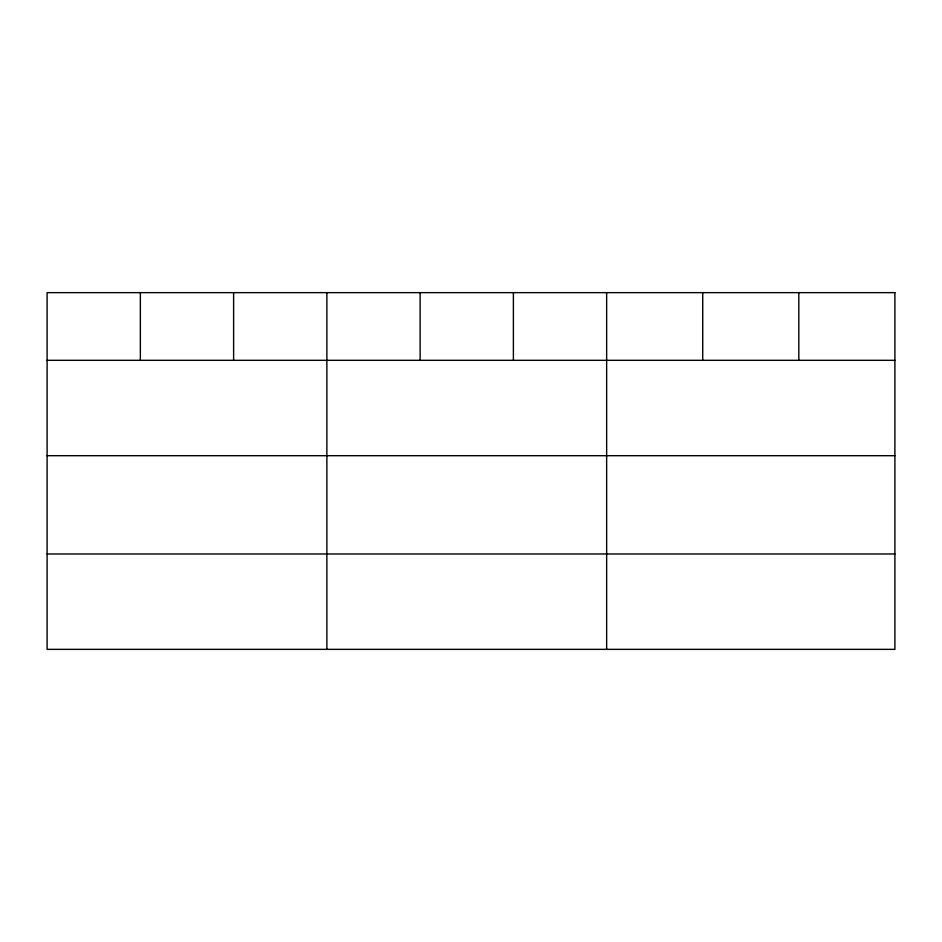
<?xml version="1.0" encoding="UTF-8"?>
<svg xmlns="http://www.w3.org/2000/svg" width="942" height="942" viewBox="0 0 942 942"><rect width="100%" height="100%" fill="white"/><g stroke="black" fill="none" stroke-linecap="round" stroke-linejoin="round"><path stroke-width="1.41" d="M47.1 360.315L894.9 360.315M47.1 455.692L894.9 455.692M47.1 553.978L894.9 553.978M798.816 292.644L798.816 360.315M702.732 292.644L702.732 360.315M606.648 292.644L606.648 649.356M513.39 292.644L513.39 360.315M420.132 292.644L420.132 360.315M326.874 292.644L326.874 649.356M233.616 292.644L233.616 360.315M140.358 292.644L140.358 360.315M894.9 292.644L47.1 292.644L47.1 649.356L894.9 649.356L894.9 292.644"/></g></svg>
